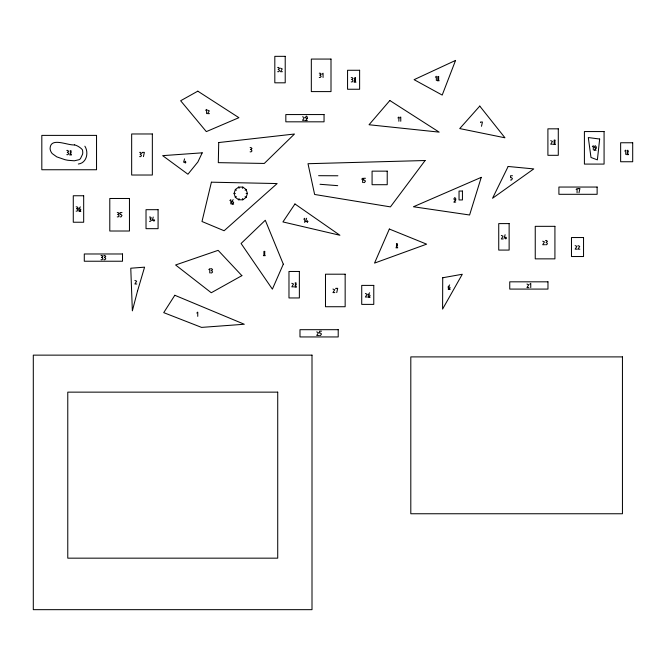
<?xml version="1.0" encoding="UTF-8"?>
<svg xmlns="http://www.w3.org/2000/svg" width="666" height="666" viewBox="0 0 666 666"><rect width="100%" height="100%" fill="white"/><g stroke="black" fill="none" stroke-linecap="round" stroke-linejoin="round"><path stroke-width="1" d="M143.423 156.635L144.372 152.372L142.474 152.372L142.474 152.847M336.738 292.59L337.687 288.328L335.789 288.328L335.789 288.803M481.493 126.282L482.442 122.02L480.544 122.02L480.544 122.494M578.97 192.807L579.911 188.545L578.021 188.545L578.021 189.019M153.238 217.049L152.289 220.363L154.662 220.363M184.557 158.866L183.608 162.179L185.981 162.179M306.635 218.257L305.686 221.57L308.058 221.57M505.119 234.715L504.17 238.028L506.543 238.028M234.066 193.431L235.348 189.51L238.694 187.096L242.815 187.104L246.145 189.535L247.411 193.456L246.12 197.377L242.782 199.792L238.661 199.783L235.331 197.352L234.066 193.431L235.339 193.431M238.661 199.783L239.061 198.568M242.416 188.32L242.815 187.104M78.954 208.758L79.895 208.758L80.844 209.707L79.895 211.122L78.954 210.181L78.954 208.758L80.37 206.86M231.751 201.532L232.7 201.532L233.649 202.472L232.7 203.896L231.751 202.947L231.751 201.532L233.175 199.634M305.894 120.321L307.309 118.423L307.309 117.008L306.36 116.059L305.419 117.474L306.36 118.423L307.309 118.423M368.223 294.655L369.172 294.655L370.113 295.604L369.172 297.028L368.223 296.079L368.223 294.655L369.647 292.765M454.295 201.84L455.71 199.942L455.71 198.518L454.77 197.577L453.821 198.992L454.77 199.942L455.71 199.942M448.251 286.805L449.2 286.805L450.149 287.754L449.2 289.169L448.251 288.228L448.251 286.805L449.675 284.906M594.713 149.95L596.137 148.06L596.137 146.637L595.188 145.688L594.238 147.111L595.188 148.06L596.137 148.06M67.283 152.331L68.698 151.382L67.757 150.433L66.808 150.433M76.582 208.758L78.005 207.809L77.056 206.86L76.107 206.86M140.11 154.262L141.525 153.313L140.584 152.372L139.635 152.372M205.644 110.323L206.593 109.382L206.593 113.645M117.732 214.51L119.147 213.561L118.198 212.612L117.258 212.612M278.122 69.339L279.545 68.39L278.596 67.449L277.647 67.449M101.507 257.367L102.93 256.418L101.981 255.469L101.032 255.469M104.346 257.367L105.769 256.418L104.82 255.469L103.879 255.469M149.917 218.939L151.34 217.99L150.391 217.049L149.45 217.049M319.747 75.092L321.162 74.151L320.213 73.202L319.272 73.202M322.111 74.151L323.06 73.202L323.06 77.464M250.583 149.475L252.006 148.535L251.057 147.586L250.108 147.586M229.862 200.583L230.802 199.634L230.802 203.896M351.698 79.529L353.122 78.58L352.172 77.631L351.223 77.631M208.816 269.63L209.765 268.681L209.765 272.943M211.189 270.579L212.604 269.63L211.655 268.681L210.714 268.681M196.811 313.045L197.752 312.096L197.752 316.358M435.389 77.206L436.338 76.257L436.338 80.519M397.918 117.949L398.867 117L398.867 121.262M399.816 117.949L400.765 117L400.765 121.262M303.796 219.206L304.745 218.257L304.745 222.519M361.671 179.221L362.62 178.272L362.62 182.534M592.349 146.637L593.298 145.688L593.298 149.95M576.123 189.494L577.072 188.545L577.072 192.807M624.775 151.065L625.724 150.116L625.724 154.387M546.028 242.357L547.452 241.417L546.503 240.468L545.554 240.468M529.811 284.274L530.752 283.325L530.752 287.587M235.331 197.352L236.363 196.603M245.113 190.285L246.145 189.535M78.338 164.019C86.73 163.045 88.936 152.489 84.882 146.204M277.647 71.712L278.596 71.712L279.545 70.763L278.596 69.339M282.384 71.712L280.494 71.712L282.242 68.923L280.494 68.157M319.272 77.464L320.213 77.464L321.162 76.515L320.213 75.092M437.287 80.752L439.177 80.752M351.223 81.893L352.172 81.893L353.122 80.944L352.172 79.529M354.071 82.134L355.96 82.134M209.432 113.645L207.534 113.645L209.282 110.856L207.534 110.09M304.47 120.321L302.572 120.321L304.32 117.532L302.572 116.766M305.419 120.554L307.309 120.554M552.622 144.197L550.724 144.197L552.472 141.408L550.724 140.643M553.571 144.439L555.461 144.439M594.238 150.191L596.137 150.191M250.108 151.848L251.057 151.848L252.006 150.899L251.057 149.475M66.808 154.695L67.757 154.695L68.698 153.746L67.757 152.331M626.673 154.62L628.562 154.62M69.647 154.937L71.545 154.937M139.635 156.635L140.584 156.635L141.525 155.686L140.584 154.262M512.429 175.749L510.539 175.749L510.539 177.647L511.48 177.647L512.429 178.596L511.48 180.011L510.539 180.011M365.459 178.272L363.561 178.272L363.561 180.161L364.51 180.161L365.459 181.11L364.51 182.534L363.561 182.534M453.821 202.073L455.71 202.073M231.751 204.137L233.649 204.137M76.107 211.122L77.056 211.122L78.005 210.181L77.056 208.758M78.954 211.363L80.844 211.363M121.995 212.612L120.096 212.612L120.096 214.51L121.046 214.51L121.995 215.459L121.046 216.883L120.096 216.883M117.258 216.883L118.198 216.883L119.147 215.934L118.198 214.51M149.45 221.312L150.391 221.312L151.34 220.363L150.391 218.939M503.221 238.977L501.332 238.977L503.08 236.189L501.332 235.423M544.605 244.73L542.715 244.73L544.463 241.941L542.715 241.175M545.554 244.73L546.503 244.73L547.452 243.781L546.503 242.357M395.887 247.802L397.777 247.802M577.039 249.159L575.141 249.159L576.889 246.378L575.141 245.612M579.878 249.159L577.988 249.159L579.728 246.378L577.988 245.612M263.378 255.661L265.268 255.661M101.032 259.732L101.981 259.732L102.93 258.791L101.981 257.367M103.879 259.732L104.82 259.732L105.769 258.791L104.82 257.367M210.714 272.943L211.655 272.943L212.604 271.994L211.655 270.579M136.788 283.991L134.89 283.991L136.638 281.202L134.89 280.436M293.698 286.838L291.808 286.838L293.548 284.057L291.808 283.283M294.647 287.079L296.545 287.079M528.862 287.587L526.964 287.587L528.712 284.798L526.964 284.032M448.251 289.41L450.149 289.41M334.848 292.59L332.95 292.59L334.698 289.81L332.95 289.044M367.274 297.028L365.376 297.028L367.124 294.239L365.376 293.473M368.223 297.261L370.113 297.261M321.47 331.185L319.572 331.185L319.572 333.083L320.521 333.083L321.47 334.032L320.521 335.448L319.572 335.448M318.623 335.448L316.725 335.448L318.473 332.667L316.725 331.901M246.137 193.456L247.411 193.456M318.606 175.691L337.895 175.774M320.013 184.282L337.712 185.656M74.617 144.913C67.599 145.638 50.216 136.563 50.092 148.734A8.8 8.8 0 0 0 52.239 153.596L56.768 156.868L64.877 159.657A53.58 53.58 0 0 0 67.957 160.281L74.326 160.797L79.071 159.698A5.819 5.819 0 0 0 80.461 158.641L82.559 154.246A12.604 12.604 0 0 0 82.775 152.372L82.534 150.166A2.772 2.772 0 0 0 82.201 149.542L81.11 148.451A39.535 39.535 0 0 0 80.336 147.835L80.037 147.611A16.758 16.758 0 0 0 74.625 144.888M235.348 189.51L236.38 190.26M245.096 196.628L246.12 197.377M239.086 188.311L238.694 187.096M242.391 198.576L242.782 199.792M505.827 237.079L505.827 238.977M307.351 220.621L307.351 222.519M185.265 161.23L185.265 163.128M153.946 219.414L153.946 221.312M442.723 277.755L442.59 309.099L462.279 274.259L442.723 277.755M218.723 142.549L218.306 162.646L264.285 163.445L294.48 134.016L218.723 142.549M599.666 139.028L597.377 159.873L590.983 157.467L588.311 137.554L599.666 139.028M211.405 182.193L201.989 221.503L224.126 230.752L277.139 183.558L211.405 182.193M137.479 291.2L132.359 310.847L130.769 268.223L144.572 267.166L137.479 291.2M481.252 177.356L469.597 214.993L413.453 206.76L481.252 177.356M455.552 60.423L442.207 95.072L414.094 79.67L455.552 60.423M389.344 229.037L374.533 263.103L426.623 244.156L389.344 229.037M283.308 264.169L272.377 289.152L241.084 243.49L265.284 220.263L283.308 264.169M202.206 152.83L197.885 161.971L187.937 174.226L162.654 155.644L202.206 152.83M508.15 166.475L492.549 198.26L533.757 168.914L508.15 166.475M174.817 295.271L163.728 312.637L201.565 327.397L244.28 324.25L174.817 295.271M294.955 203.971L282.925 221.936L339.901 235.256L294.955 203.971M425.108 160.523L390.426 206.885L314.627 194.472L308 163.711L425.108 160.523M389.843 100.524L369.039 124.75L439.152 132.126L389.843 100.524M479.77 106.085L459.74 128.58L504.961 137.795L479.77 106.085M70.996 152.148L70.196 152.98L70.196 154.47L70.996 154.47L70.196 150.658L70.996 150.658L70.996 152.148M295.995 284.29L295.188 285.123L295.188 286.613L295.995 286.613L295.188 282.8L295.995 282.8L295.995 284.29M397.236 245.021L396.428 245.846L396.428 247.344L397.236 247.344L396.428 243.523L397.236 243.523L397.236 245.021M628.021 151.84L627.214 152.664L627.214 154.162L628.021 154.162L627.214 150.341L628.021 150.341L628.021 151.84M197.802 91.167L180.644 100.749L206.335 131.618L238.903 117.682L197.802 91.167M241.875 275.657L211.272 292.749L175.599 264.985L218.132 250.341L241.875 275.657M285.215 56.335L274.817 56.335L274.817 82.817L285.215 82.817L285.215 56.335M331.002 59.066L311.33 59.066L311.33 91.592L331.002 91.592L331.002 59.066M359.623 70.271L347.56 70.271L347.56 89.252L359.623 89.252L359.623 70.271M438.636 76.482L437.828 76.482L437.828 80.295L438.636 80.295L438.636 76.482M355.419 77.855L354.612 77.855L354.612 81.668L355.419 81.668L355.419 77.855M324.051 114.56L285.831 114.56L285.831 121.82L324.051 121.82L324.051 114.56M558.291 128.829L547.902 128.829L547.902 155.311L558.291 155.311L558.291 128.829M604.079 131.56L584.407 131.56L584.407 164.086L604.079 164.086L604.079 131.56M152.347 133.974L131.66 133.974L131.66 175.025L152.347 175.025L152.347 133.974M96.537 135.389L41.816 135.389L41.816 169.747L96.537 169.747L96.537 135.389M554.92 140.16L554.112 140.16L554.112 143.973L554.92 143.973L554.92 140.16M632.7 142.757L620.637 142.757L620.637 161.746L632.7 161.746L632.7 142.757M387.221 171.145L372.078 171.145L372.078 184.707L387.221 184.707L387.221 171.145M597.127 187.046L558.907 187.046L558.907 194.305L597.127 194.305L597.127 187.046M462.437 191.05L459.041 191.05L459.041 199.95L462.437 199.95L462.437 191.05M83.675 195.754L73.277 195.754L73.277 222.236L83.675 222.236L83.675 195.754M129.462 198.485L109.79 198.485L109.79 231.01L129.462 231.01L129.462 198.485M158.083 209.682L146.02 209.682L146.02 228.671L158.083 228.671L158.083 209.682M509.132 223.601L498.734 223.601L498.734 250.083L509.132 250.083L509.132 223.601M554.92 226.332L535.248 226.332L535.248 258.858L554.92 258.858L554.92 226.332M583.541 237.537L571.478 237.537L571.478 256.527L583.541 256.527L583.541 237.537M264.727 251.382L263.919 251.382L263.919 255.203L264.727 255.203L264.727 251.382M122.511 253.979L84.291 253.979L84.291 261.23L122.511 261.23L122.511 253.979M299.367 271.47L288.977 271.47L288.977 297.952L299.367 297.952L299.367 271.47M345.155 274.201L325.483 274.201L325.483 306.726L345.155 306.726L345.155 274.201M547.968 281.826L509.748 281.826L509.748 289.086L547.968 289.086L547.968 281.826M373.776 285.398L361.721 285.398L361.721 304.387L373.776 304.387L373.776 285.398M338.211 329.687L299.983 329.687L299.983 336.946L338.211 336.946L338.211 329.687M312.004 355.136L33.3 355.136L33.3 609.665L312.004 609.665L312.004 355.136M622.444 356.893L410.805 356.893L410.805 513.752L622.444 513.752L622.444 356.893M277.722 392.141L67.774 392.141L67.774 558.166L277.722 558.166L277.722 392.141"/></g></svg>
